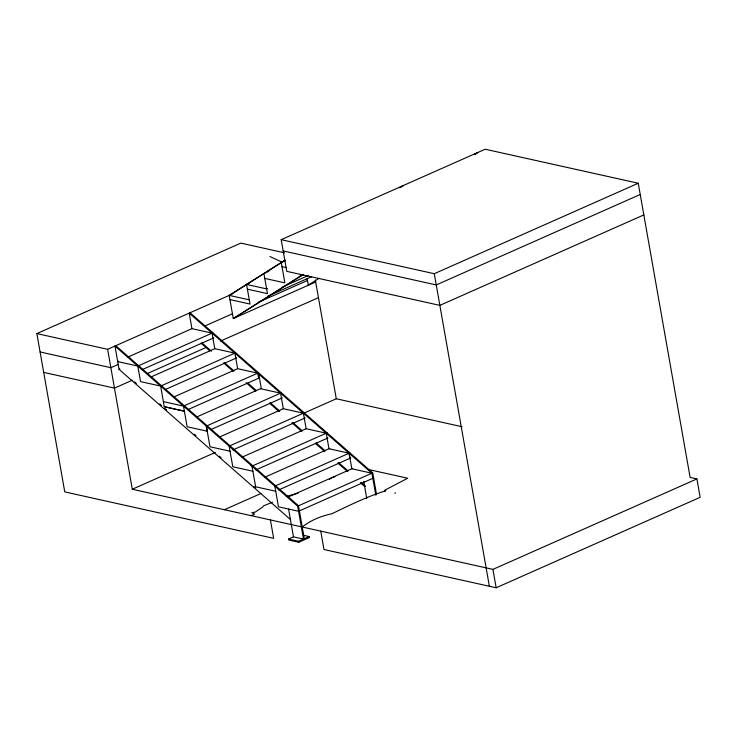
<?xml version="1.0" encoding="UTF-8"?>
<svg xmlns="http://www.w3.org/2000/svg" width="737" height="737" viewBox="0 0 737 737"><rect width="100%" height="100%" fill="white"/><g stroke="black" fill="none" stroke-linecap="round" stroke-linejoin="round"><path stroke-width="1.11" d="M302.207 527.01C310.913 520.175 321.139 516.001 331.862 513.772C349.467 505.324 367.247 496.443 385.893 490.741M329.393 479.418L331.622 477.769L334.92 476.775M285.127 260.069L229.198 295.39L107.62 349.31L36.85 333.585L64.764 491.901L273.657 538.332L270.415 519.944M399.878 187.594L402.77 185.77M284.979 260.318L230.008 295.03L232.109 294.1M399.73 187.843L403.581 185.411M474.131 154.669L477.023 152.845M474.941 154.309L477.834 152.476M249.272 299.848L229.198 295.39L233.279 318.531L302.704 274.68M234.09 318.172L303.524 274.321M307.522 285.597L319.158 278.254M272.543 502.201L263.468 505.886L262.75 507.019L255.195 512.114L251.778 512.722L253.924 513.514L254.394 514.435L250.893 515.605M188.561 409.339L259.442 377.878M36.85 333.585L240.833 243.109L284.648 252.846M643.834 214.909L439.851 305.376L286.776 271.354L281.193 239.691L485.176 149.224L638.251 183.237L690.118 477.419L696.907 478.921L700.15 497.309L496.167 587.776L323.985 549.516L320.742 531.128M285.228 260.751L281.267 262.501L284.86 282.879L264.786 278.42M268.922 271.244L263.91 273.464L267.467 293.63L247.383 289.171M229.935 299.6L250.009 304.059L246.554 284.427L249.465 283.137M267.448 288.526L266.628 288.886L246.554 284.427M299.314 276.467L303.506 274.606M282.971 286.757L308.149 275.583M118.519 361.231L117.699 361.6L137.801 366.068L212.864 332.774M127.962 357.049L191.952 328.665L212.053 333.133L214.789 348.684L234.891 353.143L237.636 368.693L257.729 373.162L258.623 378.238M267.614 296.256L311.677 276.716M118.206 364.437L110.863 367.699L40.093 351.964M204.61 326.113L232.441 313.778M258.503 302.216L307.504 280.484M233.279 318.531L315.685 281.985M376.423 493.854L372.719 472.859L297.656 506.153L114.963 346.049L119.072 369.348L119.882 368.988M142.665 369.412L213.767 337.878M132.338 380.191L114.465 388.123L43.695 372.397M147.059 373.668L205.945 347.551M220.658 341.019L318.448 297.656M150.799 377.058L214.789 348.684M137.801 366.068L140.546 381.609L160.638 386.077L235.711 352.783M165.503 389.431L236.605 357.896M281.193 239.691L434.268 273.713L638.251 183.237M173.84 396.985L237.636 368.693M640.232 194.476L436.249 284.943L283.174 250.93M163.384 401.628L183.476 406.087L258.549 372.802L261.285 388.344L196.475 417.087M183.476 406.087L187.124 426.741L207.217 431.209L206.314 426.106L281.387 392.812M211.187 429.45L282.289 397.916M219.322 437.096L283.312 408.722L303.404 413.181L306.15 428.731L326.233 433.199L328.988 448.741L349.071 453.209L351.835 468.76L371.927 473.228L375.824 495.301M304.224 412.831L229.152 446.115L232.8 466.77L252.883 471.238M107.62 349.31L132.291 489.248L215.361 452.407M303.681 413.236L336.284 398.772L462.09 426.741M232.975 449.929L305.127 417.934M242.16 457.115L306.15 428.731M327.071 432.849L251.99 466.125L255.638 486.779L275.721 491.247M327.136 438.303L327.956 437.944L255.813 469.948M264.998 477.125L329.808 448.382M349.909 452.859L274.818 486.134L278.475 506.798L298.577 511.266L373.622 477.963M224.389 509.709L260.898 493.523M278.65 489.958L350.803 457.953M287.835 497.143L352.645 468.4M303.635 535.32L309.199 536.554L309.374 537.577L298.771 542.275L288.757 540.055L288.572 539.033L293.473 536.858L303.487 539.088L297.674 506.153M394.774 493.256L395.557 492.887M288.572 539.033L298.586 541.253L303.487 539.088M309.199 536.554L304.298 538.729L298.494 505.794L115.773 345.69M132.291 489.248L492.924 569.388L696.907 478.921M286.168 496.397L298.07 493.265M281.995 266.628L286.453 267.623M260.474 388.703L280.567 393.171L283.312 408.722M164.277 406.704L184.379 411.2L164.277 406.704L160.638 386.077M368.5 469.515L407.718 478.23L384.917 490.123L385.073 491.1M230.055 451.219L209.962 446.76L206.323 426.106M250.571 465.268L252.8 465.766M269.899 256.531L282.087 262.142M190.026 312.755L372.719 472.859M371.909 473.218L189.216 313.124L191.952 328.665M201.929 342.88L211.445 351.217M224.426 362.595L233.942 370.941M247.789 383.074L256.439 390.656M270.286 402.789L279.802 411.126M292.782 422.504L302.308 430.841M316.155 442.983L324.805 450.565M338.651 462.698L348.168 471.035M361.148 482.413L365.478 486.208L364.658 486.567L360.338 482.772M201.109 343.239L209.759 350.821M223.606 362.954L233.122 371.301M246.103 382.678L255.628 391.015M269.475 403.148L278.991 411.495M291.972 422.863L301.488 431.209M315.335 443.342L324.851 451.68M337.832 463.057L347.357 471.404M134.595 381.877L136.327 383.397M159.689 403.867L161.421 405.387M164.885 408.418L166.617 409.938M194.31 434.204L196.033 435.714M219.405 456.194L221.128 457.714M254.016 486.531L255.748 488.041M119.072 369.348L290.406 519.493M492.924 569.388L496.167 587.776M434.268 273.713L489.377 586.265M363.737 481.335L366.768 498.507M349.071 453.209L349.974 458.313M315.353 280.078L336.284 398.772M307.117 278.3L308.342 285.237M298.586 541.253L298.771 542.275M288.563 509.037L293.473 536.858"/></g></svg>
